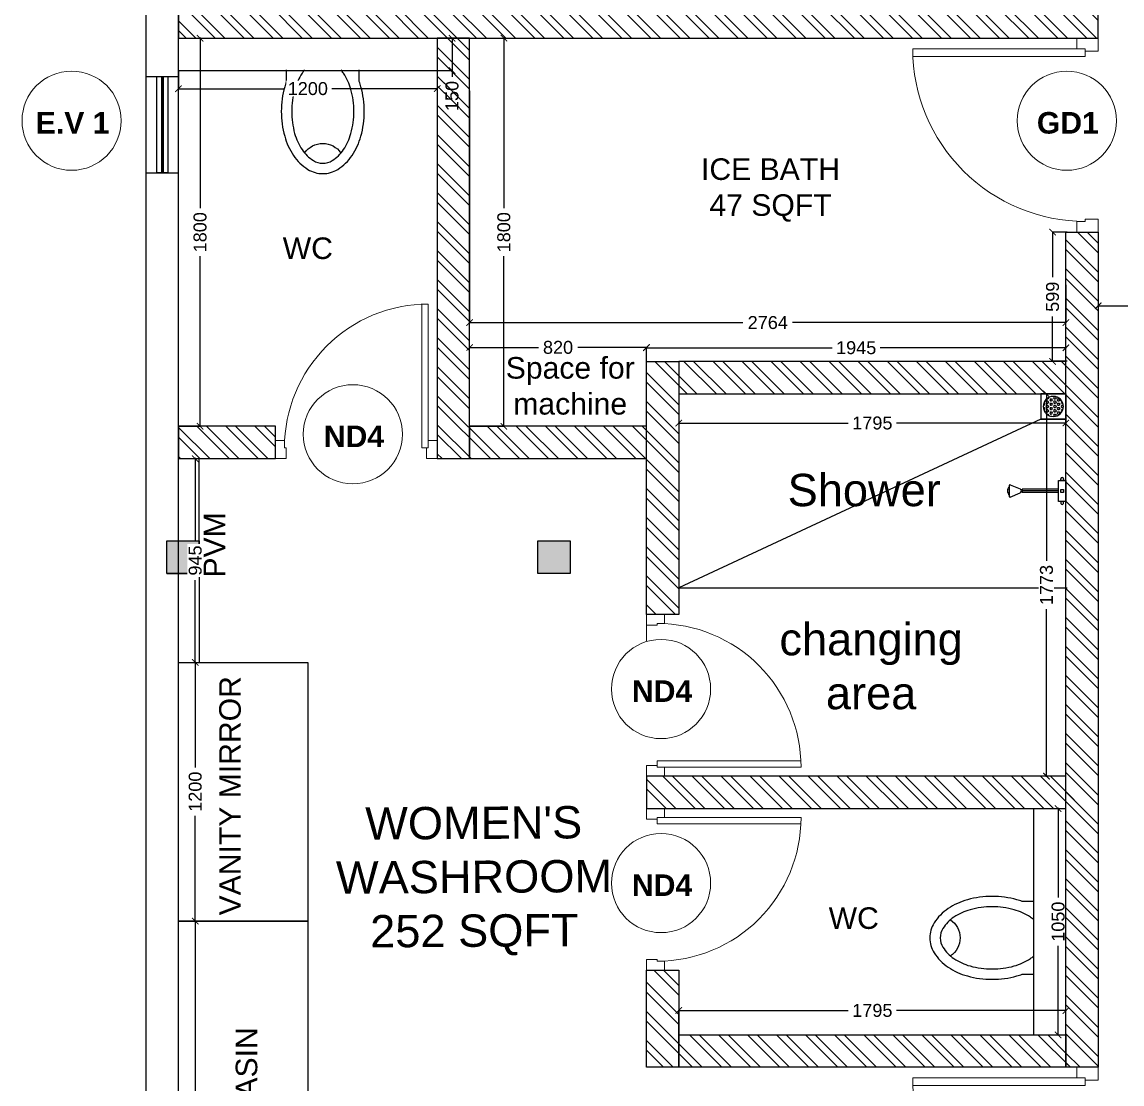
# Model space of a CAD drawing. Header units: millimetres. Extents: x 1464389 to 1998638, y -29162 to 256806.
# Drawn here: x 1878219 to 1883319, y 206235 to 211161 of the extents above; entities that cross this region are included whole.
import ezdxf

# ---------------------------------------------------------------- set-up
doc = ezdxf.new("R2010")
doc.units = ezdxf.units.MM
doc.header["$LTSCALE"] = 15
doc.header["$PDMODE"] = 35
doc.layers.get('0').update_dxf_attribs({"lineweight": 5})
for name, color, linetype in [('A-TEXT', 4, 'Continuous'), ('A-WNDW', 4, 'Continuous'), ('GFC Columns', 6, 'Continuous'), ('GFC Walls', 14, 'Continuous'), ('LS_DR_Washbasin', 165, 'Continuous'), ('NEW WALL', 5, 'Continuous'), ('Text', 250, 'Continuous'), ('Tile', 251, 'Continuous')]:
    doc.layers.add(name, color=color, linetype=linetype)
for name, color, linetype, lineweight in [('A-Walls', 1, 'Continuous', 30), ('dimension', 1, 'Continuous', 25), ('DOOR', 124, 'Continuous', 9), ('floor raising', 210, 'Continuous', 9), ('HACH', 252, 'Continuous', 13), ('Hatch', 252, 'Continuous', 15)]:
    doc.layers.add(name, color=color, linetype=linetype, lineweight=lineweight)
doc.layers.add('Furnitures', color=7, linetype='Continuous', lineweight=25, true_color=0x753b00)
doc.styles.add('ARIAL', font='arial.ttf')
doc.dimstyles.new('SC-25', dxfattribs={"dimtxt": 60, "dimasz": 30, "dimexe": 0, "dimexo": 0, "dimgap": 25, "dimtad": 0, "dimdec": 0, "dimzin": 0, "dimdsep": 46, "dimtxsty": 'ARIAL', "dimblk": 'ARCHTICK', "dimcen": 0.09, "dimdle": 3, "dimclrd": 251, "dimclre": 251, "dimclrt": 1, "dimadec": 0, "dimazin": 0, "dimtfac": 1, "dimtdec": 0, "dimtofl": 0, "dimtmove": 0, "dimatfit": 2, "dimfxl": 100, "dimtolj": 1, "dimtzin": 0, "dimarcsym": 0})
pattern_1 = [(135, (-635552.53, -698149.3), (-67.351921, -67.351921), []), (135, (-635552.53, -698104.4), (-67.351921, -67.351921), [])]

# ---------------------------------------------------------------- blocks, each defined once
blk = doc.blocks.new('EWC')
at = {"layer": 'Furnitures'}
for points in [[(0, 0), (0, 53.5, -0.020439), (-7.7, 77.5, -0.067459), (-23.3, 192.3, -0.067459), (-7.7, 307.1, -0.079812), (33.1, 396.3, -0.107118), (99.9, 461, -0.139889), (169, 480.8, -0.139889), (238.1, 461, -0.107118), (305, 396.3, -0.079812), (345.8, 307.1, -0.067459), (361.3, 192.3, -0.067459), (345.8, 77.5, -0.020439), (338.1, 53.5), (338.1, 0)], [(84.3, 0, -0.027307), (73.1, 15, -0.079812), (38.6, 90.3, -0.067459), (24.8, 192.3, -0.067459), (38.6, 294.3, -0.079812), (73.1, 369.6, -0.107118), (125.3, 420.2, -0.139889), (169, 432.7, -0.139889), (212.8, 420.2, -0.107118), (265, 369.6, -0.079812), (299.4, 294.3, -0.067459), (313.3, 192.3, -0.067459), (299.4, 90.3, -0.079812), (265, 15, -0.027307), (253.8, 0, -0.139889)]]:
    blk.add_lwpolyline(points, format="xyb", dxfattribs=at)
blk.add_arc((169, 441.9), 101.3, 213.8994, 326.1006, dxfattribs=at)
blk = doc.blocks.new('Z$W@#3D1C198D')
at = {"layer": 'LS_DR_Washbasin'}
for p, q in [((-15.17, 27.51), (-13.09, 22.61)), ((-14.98, 27.86), (-9.26, 27.86)), ((-9.03, 27.51), (-11.11, 22.61)), ((-11.27, 21.54), (-12.92, 21.54)), ((-12.92, 3.56), (-12.92, 21.54)), ((-12.1, 3.56), (-12.1, 21.54)), ((-11.27, 3.56), (-11.27, 21.54)), ((-12.1, 10.53), (-12.1, 12.42)), ((-17.33, 2.43), (-18.06, 2.43)), ((-18.06, 0.97), (-17.33, 0.97)), ((-17.33, 3.56), (-6.87, 3.56)), ((-17.33, -0.16), (-17.33, 3.56)), ((-17.33, 0.97), (-17.33, 2.43)), ((-12.83, 2.43), (-11.37, 2.43)), ((-12.83, 0.97), (-12.83, 2.43)), ((-11.37, 0.97), (-12.83, 0.97)), ((-11.37, 2.43), (-11.37, 0.97)), ((-6.87, 3.56), (-6.87, -0.16)), ((-6.87, 2.43), (-6.14, 2.43)), ((-6.87, 0.97), (-6.87, 2.43)), ((-6.14, 0.97), (-6.87, 0.97)), ((-6.87, -0.16), (-17.33, -0.16))]:
    blk.add_line(p, q, dxfattribs=at)
for centre, major_axis, start_param, end_param in [((-14.94, 27.61), (0.175, 0.175), 0.79391, 2.757406), ((-12.1, 25.79), (2.15, 2.15), 6.248859, 7.890647), ((-9.26, 27.61), (-0.175, 0.175), 3.526002, 5.489497), ((-12.33, 22.93), (0.583, 0.583), 2.757406, 3.935503), ((-12.1, 21.66), (-0.355, 0.355), 3.685936, 7.309861), ((-11.87, 22.93), (0.583, 0.583), 3.918701, 5.096798), ((-18.06, 1.7), (-0.516, 0.516), -0.785287, 2.356306), ((-6.14, 1.7), (-0.516, 0.516), 2.356306, 5.497898)]:
    blk.add_ellipse(centre, major_axis=major_axis, ratio=1, start_param=start_param, end_param=end_param, dxfattribs=at)
blk = doc.blocks.new('Z$W@#4FB1354E')
at = {"layer": 'LS_DR_Washbasin'}
h = blk.add_hatch(dxfattribs=at)
h.set_pattern_fill('HEX', color=256, scale=5, angle=360, style=0)
h.set_pattern_definition([(360, (3601.4866, -3857.5391), (7e-11, 1.08253175), [0.625, -1.25]), (120, (3601.4866, -3857.5391), (-0.9375, -0.54126588), [0.625, -1.25]), (60, (3602.1116, -3857.5391), (-0.9375, 0.54126588), [0.625, -1.25])])
edge = h.paths.add_edge_path()
edge.add_arc((-30.12, 10.96), 5, -90, 270, ccw=False)
for points in [[(-23.84, 4.68), (-36.34, 4.68), (-36.34, 17.18), (-23.84, 17.18)], [(-23.95, 4.79), (-36.23, 4.79), (-36.23, 17.06), (-23.95, 17.06)]]:
    blk.add_lwpolyline(points, close=True, dxfattribs=at)
blk.add_circle((-30.09, 10.93), 5, dxfattribs=at)
blk = doc.blocks.new('_ArchTick')
at = {"color": 0, "linetype": 'ByBlock', "const_width": 0.15}
blk.add_lwpolyline([(-0.5, -0.5), (0.5, 0.5)], dxfattribs=at)
blk = doc.blocks.new('*D1328')
at = {"layer": 'Defpoints', "color": 0, "transparency": 16777216}
for p in [(1880294.2, 210842.1), (1883058.6, 209942.2), (1883058.6, 209766.7)]:
    blk.add_point(p, dxfattribs=at)
at = {"layer": 'Tile', "color": 251, "lineweight": -2, "transparency": 16777216}
for p, q in [((1880294.2, 210842.1), (1880294.2, 209766.7)), ((1883058.6, 209942.2), (1883058.6, 209766.7)), ((1880291.2, 209766.7), (1881561.4, 209766.7)), ((1883061.6, 209766.7), (1881791.4, 209766.7))]:
    blk.add_line(p, q, dxfattribs=at)
at = {"layer": 'Tile', "color": 251, "lineweight": -2, "transparency": 16777216, "xscale": 30, "yscale": 30, "zscale": 30, "rotation": 180}
blk.add_blockref('_ArchTick', (1880294.2, 209766.7), dxfattribs=at)
at = {"layer": 'Tile', "color": 251, "lineweight": -2, "transparency": 16777216, "xscale": 30, "yscale": 30, "zscale": 30}
blk.add_blockref('_ArchTick', (1883058.6, 209766.7), dxfattribs=at)
at = {"layer": 'Tile', "color": 1, "transparency": 16777216, "insert": (1881676.4, 209766.7), "char_height": 60, "attachment_point": 5, "style": 'ARIAL'}
blk.add_mtext('\\A1;2764', dxfattribs=at)
blk = doc.blocks.new('*D1329')
at = {"layer": 'Defpoints', "color": 0, "transparency": 16777216}
for p in [(1880219.2, 211086.2), (1880452.9, 211086.2), (1880294.1, 209285.8)]:
    blk.add_point(p, dxfattribs=at)
at = {"layer": 'Tile', "color": 251, "lineweight": -2, "transparency": 16777216}
for p, q in [((1880219.2, 211086.2), (1880452.9, 211086.2)), ((1880452.9, 211089.2), (1880452.9, 210297.7)), ((1880452.9, 209282.8), (1880452.9, 210074.4)), ((1880294.1, 209285.8), (1880452.9, 209285.8))]:
    blk.add_line(p, q, dxfattribs=at)
at = {"layer": 'Tile', "color": 251, "lineweight": -2, "transparency": 16777216, "xscale": 30, "yscale": 30, "zscale": 30}
for p, rotation in [((1880452.9, 211086.2), 90), ((1880452.9, 209285.8), 270)]:
    blk.add_blockref('_ArchTick', p, dxfattribs=dict(at, rotation=rotation))
at = {"layer": 'Tile', "color": 1, "transparency": 16777216, "insert": (1880452.9, 210186), "char_height": 60, "attachment_point": 5, "rotation": 90, "style": 'ARIAL'}
blk.add_mtext('\\A1;1800', dxfattribs=at)
blk = doc.blocks.new('*D1330')
at = {"layer": 'Defpoints', "color": 0, "transparency": 16777216}
for p in [(1881113.9, 209650.5), (1883058.6, 209650.2), (1883058.6, 209650.2)]:
    blk.add_point(p, dxfattribs=at)
at = {"layer": 'Tile', "color": 251, "lineweight": -2, "transparency": 16777216}
for p, q in [((1881110.9, 209650.2), (1881974.3, 209650.2)), ((1881113.9, 209650.5), (1881113.9, 209650.2)), ((1883061.6, 209650.2), (1882198.2, 209650.2))]:
    blk.add_line(p, q, dxfattribs=at)
at = {"layer": 'Tile', "color": 251, "lineweight": -2, "transparency": 16777216, "xscale": 30, "yscale": 30, "zscale": 30, "rotation": 180}
blk.add_blockref('_ArchTick', (1881113.9, 209650.2), dxfattribs=at)
at = {"layer": 'Tile', "color": 251, "lineweight": -2, "transparency": 16777216, "xscale": 30, "yscale": 30, "zscale": 30}
blk.add_blockref('_ArchTick', (1883058.6, 209650.2), dxfattribs=at)
at = {"layer": 'Tile', "color": 1, "transparency": 16777216, "insert": (1882086.2, 209650.2), "char_height": 60, "attachment_point": 5, "style": 'ARIAL'}
blk.add_mtext('\\A1;1945', dxfattribs=at)
blk = doc.blocks.new('*D1331')
at = {"layer": 'Defpoints', "color": 0, "transparency": 16777216}
for p in [(1883063.9, 210186.3), (1882996.9, 209587.3), (1883063.9, 209587.3)]:
    blk.add_point(p, dxfattribs=at)
at = {"layer": 'Tile', "color": 251, "lineweight": -2, "transparency": 16777216}
for p, q in [((1882996.9, 210189.3), (1882996.9, 209978.2)), ((1883063.9, 210186.3), (1882996.9, 210186.3)), ((1882996.9, 209584.3), (1882996.9, 209795.5)), ((1883063.9, 209587.3), (1882996.9, 209587.3))]:
    blk.add_line(p, q, dxfattribs=at)
at = {"layer": 'Tile', "color": 251, "lineweight": -2, "transparency": 16777216, "xscale": 30, "yscale": 30, "zscale": 30}
for p, rotation in [((1882996.9, 210186.3), 90), ((1882996.9, 209587.3), 270)]:
    blk.add_blockref('_ArchTick', p, dxfattribs=dict(at, rotation=rotation))
at = {"layer": 'Tile', "color": 1, "transparency": 16777216, "insert": (1882996.9, 209886.8), "char_height": 60, "attachment_point": 5, "rotation": 90, "style": 'ARIAL'}
blk.add_mtext('\\A1;599', dxfattribs=at)
blk = doc.blocks.new('*D1332')
at = {"layer": 'Defpoints', "color": 0, "transparency": 16777216}
for p in [(1880294.1, 209651.7), (1880294.1, 209586.2), (1881113.9, 209586.2)]:
    blk.add_point(p, dxfattribs=at)
at = {"layer": 'Tile', "color": 251, "lineweight": -2, "transparency": 16777216}
for p, q in [((1880291.1, 209651.7), (1880612.8, 209651.7)), ((1880294.1, 209586.2), (1880294.1, 209651.7)), ((1881116.9, 209651.7), (1880795.2, 209651.7)), ((1881113.9, 209586.2), (1881113.9, 209651.7))]:
    blk.add_line(p, q, dxfattribs=at)
at = {"layer": 'Tile', "color": 251, "lineweight": -2, "transparency": 16777216, "xscale": 30, "yscale": 30, "zscale": 30, "rotation": 180}
blk.add_blockref('_ArchTick', (1880294.1, 209651.7), dxfattribs=at)
at = {"layer": 'Tile', "color": 251, "lineweight": -2, "transparency": 16777216, "xscale": 30, "yscale": 30, "zscale": 30}
blk.add_blockref('_ArchTick', (1881113.9, 209651.7), dxfattribs=at)
at = {"layer": 'Tile', "color": 1, "transparency": 16777216, "insert": (1880704, 209651.7), "char_height": 60, "attachment_point": 5, "style": 'ARIAL'}
blk.add_mtext('\\A1;820', dxfattribs=at)
blk = doc.blocks.new('terrace site dwg')
at = {"layer": 'Hatch'}
h = blk.add_hatch(color=256, dxfattribs=at)
h.dxf.hatch_style = 1
h.paths.add_polyline_path([(2564955.5, 867086.2), (2564805.5, 867086.2), (2564805.5, 866936.2), (2564955.5, 866936.2)])
h.paths.add_polyline_path([(2563234.3, 867086.2), (2563139.5, 867086.2), (2563139.5, 866936.2), (2563234.3, 866936.2)])
h.paths.add_polyline_path([(2563139.5, 867086.2), (2563084.5, 867086.2), (2563084.5, 866936.2), (2563139.5, 866936.2)])
h.paths.add_polyline_path([(2563234.5, 861453.2), (2563084.5, 861453.2), (2563084.5, 861303.2), (2563234.5, 861303.2)])
h.paths.add_polyline_path([(2564955.5, 861453.2), (2564805.5, 861453.2), (2564805.5, 861303.2), (2564955.5, 861303.2)])
h.paths.add_polyline_path([(2563234.5, 858838.2), (2563139.5, 858838.2), (2563139.5, 858868.2), (2563084.5, 858868.2), (2563084.5, 858718.2), (2563234.5, 858718.2)])
h.paths.add_polyline_path([(2563234.5, 858868.2), (2563139.5, 858868.2), (2563139.5, 858838.2), (2563234.5, 858838.2)], flags=17)
h.paths.add_polyline_path([(2564955.5, 858113.2), (2564805.5, 858113.2), (2564805.5, 857963.2), (2564955.5, 857963.2)])
h.paths.add_polyline_path([(2569128.5, 858113.2), (2568978.5, 858113.2), (2568978.5, 858018.2), (2569128.5, 858018.2)])
h.paths.add_polyline_path([(2569128.5, 858018.2), (2568978.5, 858018.2), (2568978.5, 857963.2), (2569128.5, 857963.2)])
h.paths.add_polyline_path([(2569734, 858168.2), (2569598.5, 858168.2), (2569598.5, 858018.2), (2569734, 858018.2)])
h.paths.add_polyline_path([(2582058.5, 861483.2), (2581878.5, 861483.2), (2581878.5, 861333.2), (2582058.5, 861333.2)])
h.paths.add_polyline_path([(2582028.5, 867086.2), (2581908.5, 867086.2), (2581908.5, 866936.2), (2582028.5, 866936.2)])
h.paths.add_polyline_path([(2581908.5, 867086.2), (2581878.5, 867086.2), (2581878.5, 866936.2), (2581908.5, 866936.2)])
h.paths.add_polyline_path([(2582028.5, 869698.2), (2581878.5, 869698.2), (2581878.5, 869548.2), (2582028.5, 869548.2)])
h.paths.add_polyline_path([(2574344.5, 867086.2), (2574194.5, 867086.2), (2574194.5, 866936.2), (2574344.5, 866936.2)])
h.paths.add_polyline_path([(2578937.5, 867086.2), (2578787.5, 867086.2), (2578787.5, 866936.2), (2578937.5, 866936.2)])
h.paths.add_polyline_path([(2574962.5, 872568.2), (2574812.5, 872568.2), (2574812.5, 872448.2), (2574962.5, 872448.2)])
h.paths.add_polyline_path([(2578897.5, 872568.2), (2578747.5, 872568.2), (2578747.5, 872418.2), (2578897.5, 872418.2)])
h.paths.add_polyline_path([(2569139.5, 867086.2), (2568989.5, 867086.2), (2568989.5, 866936.2), (2569139.5, 866936.2)])
h.paths.add_polyline_path([(2563234.5, 872568.2), (2563084.5, 872568.2), (2563084.5, 872418.2), (2563138.3, 872418.2), (2563138.3, 872448.2), (2563234.5, 872448.2)])
h.paths.add_polyline_path([(2565124.5, 872568.2), (2564974.5, 872568.2), (2564974.5, 872448.2), (2565124.5, 872448.2)])
h.paths.add_polyline_path([(2565124.5, 872448.1), (2564974.5, 872448.1), (2564974.5, 872418.2), (2565124.5, 872418.2)])
h.paths.add_polyline_path([(2563234.5, 872448.2), (2563138.3, 872448.2), (2563138.3, 872418.2), (2563234.5, 872418.2)], flags=17)
at = {"layer": 'A-WNDW', "ltscale": 0.5}
for p, q in [((2562989.5, 869241.2), (2563139.5, 869241.2)), ((2563064.5, 869241.2), (2563064.5, 868793.2)), ((2562989.5, 868793.2), (2563139.5, 868793.2)), ((2562989.5, 868793.2), (2563139.5, 868793.2)), ((2562989.5, 868793.2), (2563139.5, 868793.2))]:
    blk.add_line(p, q, dxfattribs=at)
blk.add_lwpolyline([(2563089.5, 869241.2), (2563089.5, 868793.2), (2563039.5, 868793.2), (2563039.5, 869241.2)], close=True, dxfattribs=at)
blk.add_lwpolyline([(2563089.5, 869241.2), (2563089.5, 868793.2), (2563039.5, 868793.2), (2563039.5, 869241.2)], close=True, dxfattribs=at)
at = {"layer": 'A-WNDW', "ltscale": 0.5, "const_width": 14.1}
for points in [[(2563064.5, 869241.2), (2563064.5, 868793.2)], [(2563064.5, 869087.7), (2563064.5, 868793.2)]]:
    blk.add_lwpolyline(points, dxfattribs=at)
at = {"layer": 'GFC Columns'}
for p, q in [((2563084.5, 867086.2), (2563234.5, 867086.2)), ((2563084.5, 866936.2), (2563234.5, 866936.2))]:
    blk.add_line(p, q, dxfattribs=at)
for points in [[(2563084.5, 867086.2), (2563234.5, 867086.2), (2563234.5, 866936.2), (2563084.5, 866936.2)], [(2564805.5, 867086.2), (2564955.5, 867086.2), (2564955.5, 866936.2), (2564805.5, 866936.2)]]:
    blk.add_lwpolyline(points, close=True, dxfattribs=at)
at = {"layer": 'GFC Walls'}
for p, q in [((2562989.5, 858688.2), (2562989.5, 872598.2)), ((2563139.5, 861453.2), (2563139.5, 872418.2))]:
    blk.add_line(p, q, dxfattribs=at)
blk = doc.blocks.new('*D1427')
at = {"layer": 'Defpoints', "color": 0, "transparency": 16777216}
for p in [(1878943.7, 206991.2), (1879022, 206991.2), (1878943.7, 205140.9)]:
    blk.add_point(p, dxfattribs=at)
at = {"layer": 'dimension', "color": 251, "lineweight": -2, "transparency": 16777216}
for p, q in [((1878943.7, 206991.2), (1879022, 206991.2)), ((1879022, 206994.2), (1879022, 206177.7)), ((1879022, 205137.9), (1879022, 205954.4)), ((1878943.7, 205140.9), (1879022, 205140.9))]:
    blk.add_line(p, q, dxfattribs=at)
at = {"layer": 'dimension', "color": 251, "lineweight": -2, "transparency": 16777216, "xscale": 30, "yscale": 30, "zscale": 30}
for p, rotation in [((1879022, 206991.2), 90), ((1879022, 205140.9), 270)]:
    blk.add_blockref('_ArchTick', p, dxfattribs=dict(at, rotation=rotation))
at = {"layer": 'dimension', "color": 1, "transparency": 16777216, "insert": (1879022, 206066.1), "char_height": 60, "attachment_point": 5, "rotation": 90, "style": 'ARIAL', "bg_fill": 3, "box_fill_scale": 1.1, "bg_fill_color": 256, "bg_fill_true_color": 13158600, "bg_fill_transparency": 0}
blk.add_mtext('\\A1;1850', dxfattribs=at)
blk = doc.blocks.new('*D1428')
at = {"layer": 'Defpoints', "color": 0, "transparency": 16777216}
for p in [(1878944.6, 208190.9), (1879022, 208190.9), (1878943.7, 206991.2)]:
    blk.add_point(p, dxfattribs=at)
at = {"layer": 'dimension', "color": 251, "lineweight": -2, "transparency": 16777216}
for p, q in [((1878944.6, 208190.9), (1879022, 208190.9)), ((1879022, 208193.9), (1879022, 207702.7)), ((1879022, 206988.2), (1879022, 207479.4)), ((1878943.7, 206991.2), (1879022, 206991.2))]:
    blk.add_line(p, q, dxfattribs=at)
at = {"layer": 'dimension', "color": 251, "lineweight": -2, "transparency": 16777216, "xscale": 30, "yscale": 30, "zscale": 30}
for p, rotation in [((1879022, 208190.9), 90), ((1879022, 206991.2), 270)]:
    blk.add_blockref('_ArchTick', p, dxfattribs=dict(at, rotation=rotation))
at = {"layer": 'dimension', "color": 1, "transparency": 16777216, "insert": (1879022, 207591.1), "char_height": 60, "attachment_point": 5, "rotation": 90, "style": 'ARIAL', "bg_fill": 3, "box_fill_scale": 1.1, "bg_fill_color": 256, "bg_fill_true_color": 13158600, "bg_fill_transparency": 0}
blk.add_mtext('\\A1;1200', dxfattribs=at)
blk = doc.blocks.new('*D1345')
at = {"layer": 'Defpoints', "color": 0, "transparency": 16777216}
for p in [(1878944.6, 209135.9), (1879022, 209135.9), (1878944.6, 208190.9)]:
    blk.add_point(p, dxfattribs=at)
at = {"layer": 'dimension', "color": 251, "lineweight": -2, "transparency": 16777216}
for p, q in [((1878944.6, 209135.9), (1879022, 209135.9)), ((1879022, 209138.9), (1879022, 208754.9)), ((1879022, 208187.9), (1879022, 208571.9)), ((1878944.6, 208190.9), (1879022, 208190.9))]:
    blk.add_line(p, q, dxfattribs=at)
at = {"layer": 'dimension', "color": 251, "lineweight": -2, "transparency": 16777216, "xscale": 30, "yscale": 30, "zscale": 30}
for p, rotation in [((1879022, 209135.9), 90), ((1879022, 208190.9), 270)]:
    blk.add_blockref('_ArchTick', p, dxfattribs=dict(at, rotation=rotation))
at = {"layer": 'dimension', "color": 1, "transparency": 16777216, "insert": (1879022, 208663.4), "char_height": 60, "attachment_point": 5, "rotation": 90, "style": 'ARIAL', "bg_fill": 3, "box_fill_scale": 1.1, "bg_fill_color": 256, "bg_fill_true_color": 13158600, "bg_fill_transparency": 0}
blk.add_mtext('\\A1;945', dxfattribs=at)
blk = doc.blocks.new('*D1346')
at = {"layer": 'Defpoints', "color": 0, "transparency": 16777216}
for p in [(1878944.6, 211086.2), (1879044.4, 211086.2), (1878943.8, 209285.9)]:
    blk.add_point(p, dxfattribs=at)
at = {"layer": 'dimension', "color": 251, "lineweight": -2, "transparency": 16777216}
for p, q in [((1878944.6, 211086.2), (1879044.4, 211086.2)), ((1879044.4, 211089.2), (1879044.4, 210297.7)), ((1879044.4, 209282.9), (1879044.4, 210074.4)), ((1878943.8, 209285.9), (1879044.4, 209285.9))]:
    blk.add_line(p, q, dxfattribs=at)
at = {"layer": 'dimension', "color": 251, "lineweight": -2, "transparency": 16777216, "xscale": 30, "yscale": 30, "zscale": 30}
for p, rotation in [((1879044.4, 211086.2), 90), ((1879044.4, 209285.9), 270)]:
    blk.add_blockref('_ArchTick', p, dxfattribs=dict(at, rotation=rotation))
at = {"layer": 'dimension', "color": 1, "transparency": 16777216, "insert": (1879044.4, 210186), "char_height": 60, "attachment_point": 5, "rotation": 90, "style": 'ARIAL', "bg_fill": 3, "box_fill_scale": 1.1, "bg_fill_color": 256, "bg_fill_true_color": 13158600, "bg_fill_transparency": 0}
blk.add_mtext('\\A1;1800', dxfattribs=at)
blk = doc.blocks.new('*D1429')
at = {"layer": 'Defpoints', "color": 0, "transparency": 16777216}
for p in [(1878943.7, 210936.2), (1880144.2, 210936.1), (1880144.2, 210851.9)]:
    blk.add_point(p, dxfattribs=at)
at = {"layer": 'dimension', "color": 251, "lineweight": -2, "transparency": 16777216}
for p, q in [((1878943.7, 210936.2), (1878943.7, 210851.9)), ((1880144.2, 210936.1), (1880144.2, 210851.9)), ((1878940.7, 210851.9), (1879432.3, 210851.9)), ((1880147.2, 210851.9), (1879655.6, 210851.9))]:
    blk.add_line(p, q, dxfattribs=at)
at = {"layer": 'dimension', "color": 251, "lineweight": -2, "transparency": 16777216, "xscale": 30, "yscale": 30, "zscale": 30, "rotation": 180}
blk.add_blockref('_ArchTick', (1878943.7, 210851.9), dxfattribs=at)
at = {"layer": 'dimension', "color": 251, "lineweight": -2, "transparency": 16777216, "xscale": 30, "yscale": 30, "zscale": 30}
blk.add_blockref('_ArchTick', (1880144.2, 210851.9), dxfattribs=at)
at = {"layer": 'dimension', "color": 1, "transparency": 16777216, "insert": (1879543.9, 210851.9), "char_height": 60, "attachment_point": 5, "style": 'ARIAL', "bg_fill": 3, "box_fill_scale": 1.1, "bg_fill_color": 256, "bg_fill_true_color": 13158600, "bg_fill_transparency": 0}
blk.add_mtext('\\A1;1200', dxfattribs=at)
blk = doc.blocks.new('*D1347')
at = {"layer": 'Defpoints', "color": 0, "transparency": 16777216}
for p in [(1881263.9, 209436.1), (1883058.6, 209436.3), (1883058.6, 209300.9)]:
    blk.add_point(p, dxfattribs=at)
at = {"layer": 'dimension', "color": 251, "lineweight": -2, "transparency": 16777216}
for p, q in [((1881263.9, 209436.1), (1881263.9, 209300.9)), ((1883058.6, 209436.3), (1883058.6, 209300.9)), ((1881260.9, 209300.9), (1882049.3, 209300.9)), ((1883061.6, 209300.9), (1882273.2, 209300.9))]:
    blk.add_line(p, q, dxfattribs=at)
at = {"layer": 'dimension', "color": 251, "lineweight": -2, "transparency": 16777216, "xscale": 30, "yscale": 30, "zscale": 30, "rotation": 180}
blk.add_blockref('_ArchTick', (1881263.9, 209300.9), dxfattribs=at)
at = {"layer": 'dimension', "color": 251, "lineweight": -2, "transparency": 16777216, "xscale": 30, "yscale": 30, "zscale": 30}
blk.add_blockref('_ArchTick', (1883058.6, 209300.9), dxfattribs=at)
at = {"layer": 'dimension', "color": 1, "transparency": 16777216, "insert": (1882161.2, 209300.9), "char_height": 60, "attachment_point": 5, "style": 'ARIAL', "bg_fill": 3, "box_fill_scale": 1.1, "bg_fill_color": 256, "bg_fill_true_color": 13158600, "bg_fill_transparency": 0}
blk.add_mtext('\\A1;1795', dxfattribs=at)
blk = doc.blocks.new('*D1348')
at = {"layer": 'Defpoints', "color": 0, "transparency": 16777216}
for p in [(1883058.5, 209436.3), (1882968.6, 207663.1), (1883058.6, 207663.1)]:
    blk.add_point(p, dxfattribs=at)
at = {"layer": 'dimension', "color": 251, "lineweight": -2, "transparency": 16777216}
for p, q in [((1882968.6, 209439.3), (1882968.6, 208661.5)), ((1883058.5, 209436.3), (1882968.6, 209436.3)), ((1882968.6, 207660.1), (1882968.6, 208438)), ((1883058.6, 207663.1), (1882968.6, 207663.1))]:
    blk.add_line(p, q, dxfattribs=at)
at = {"layer": 'dimension', "color": 251, "lineweight": -2, "transparency": 16777216, "xscale": 30, "yscale": 30, "zscale": 30}
for p, rotation in [((1882968.6, 209436.3), 90), ((1882968.6, 207663.1), 270)]:
    blk.add_blockref('_ArchTick', p, dxfattribs=dict(at, rotation=rotation))
at = {"layer": 'dimension', "color": 1, "transparency": 16777216, "insert": (1882968.6, 208549.7), "char_height": 60, "attachment_point": 5, "rotation": 90, "style": 'ARIAL', "bg_fill": 3, "box_fill_scale": 1.1, "bg_fill_color": 256, "bg_fill_true_color": 13158600, "bg_fill_transparency": 0}
blk.add_mtext('\\A1;1773', dxfattribs=at)
blk = doc.blocks.new('*D1430')
at = {"layer": 'Defpoints', "color": 0, "transparency": 16777216}
for p in [(1882908.8, 207513.1), (1882908.7, 206463.1), (1883022.6, 206463.1)]:
    blk.add_point(p, dxfattribs=at)
at = {"layer": 'dimension', "color": 251, "lineweight": -2, "transparency": 16777216}
for p, q in [((1883022.6, 207516.1), (1883022.6, 207099.8)), ((1882908.8, 207513.1), (1883022.6, 207513.1)), ((1883022.6, 206460.1), (1883022.6, 206876.4)), ((1882908.7, 206463.1), (1883022.6, 206463.1))]:
    blk.add_line(p, q, dxfattribs=at)
at = {"layer": 'dimension', "color": 251, "lineweight": -2, "transparency": 16777216, "xscale": 30, "yscale": 30, "zscale": 30}
for p, rotation in [((1883022.6, 207513.1), 90), ((1883022.6, 206463.1), 270)]:
    blk.add_blockref('_ArchTick', p, dxfattribs=dict(at, rotation=rotation))
at = {"layer": 'dimension', "color": 1, "transparency": 16777216, "insert": (1883022.6, 206988.1), "char_height": 60, "attachment_point": 5, "rotation": 90, "style": 'ARIAL', "bg_fill": 3, "box_fill_scale": 1.1, "bg_fill_color": 256, "bg_fill_true_color": 13158600, "bg_fill_transparency": 0}
blk.add_mtext('\\A1;1050', dxfattribs=at)
blk = doc.blocks.new('*D1357')
at = {"layer": 'Defpoints', "color": 0, "transparency": 16777216}
for p in [(1883058.6, 206576.3), (1881263.9, 206463.1), (1883058.6, 206463.1)]:
    blk.add_point(p, dxfattribs=at)
at = {"layer": 'floor raising', "color": 251, "lineweight": -2, "transparency": 16777216}
for p, q in [((1881260.9, 206576.3), (1882049.3, 206576.3)), ((1881263.9, 206463.1), (1881263.9, 206576.3)), ((1883061.6, 206576.3), (1882273.2, 206576.3)), ((1883058.6, 206463.1), (1883058.6, 206576.3))]:
    blk.add_line(p, q, dxfattribs=at)
at = {"layer": 'floor raising', "color": 251, "lineweight": -2, "transparency": 16777216, "xscale": 30, "yscale": 30, "zscale": 30, "rotation": 180}
blk.add_blockref('_ArchTick', (1881263.9, 206576.3), dxfattribs=at)
at = {"layer": 'floor raising', "color": 251, "lineweight": -2, "transparency": 16777216, "xscale": 30, "yscale": 30, "zscale": 30}
blk.add_blockref('_ArchTick', (1883058.6, 206576.3), dxfattribs=at)
at = {"layer": 'floor raising', "color": 1, "transparency": 16777216, "insert": (1882161.2, 206576.3), "char_height": 60, "attachment_point": 5, "style": 'ARIAL', "bg_fill": 3, "box_fill_scale": 1.1, "bg_fill_color": 256, "bg_fill_true_color": 13158600, "bg_fill_transparency": 0}
blk.add_mtext('\\A1;1795', dxfattribs=at)
blk = doc.blocks.new('*D1361')
at = {"layer": 'Defpoints', "color": 0, "transparency": 16777216}
for p in [(1880144.2, 211086.2), (1880144.2, 210936.1), (1880212.6, 210936.1)]:
    blk.add_point(p, dxfattribs=at)
at = {"layer": 'floor raising', "color": 251, "lineweight": -2, "transparency": 16777216}
for p, q in [((1880144.2, 211086.2), (1880212.6, 211086.2)), ((1880212.6, 211089.2), (1880212.6, 210936.1)), ((1880144.2, 210936.1), (1880212.6, 210936.1)), ((1880212.6, 210936.1), (1880212.6, 210906.1))]:
    blk.add_line(p, q, dxfattribs=at)
at = {"layer": 'floor raising', "color": 251, "lineweight": -2, "transparency": 16777216, "xscale": 30, "yscale": 30, "zscale": 30}
for p, rotation in [((1880212.6, 211086.2), 90), ((1880212.6, 210936.1), 270)]:
    blk.add_blockref('_ArchTick', p, dxfattribs=dict(at, rotation=rotation))
at = {"layer": 'floor raising', "color": 1, "transparency": 16777216, "insert": (1880212.6, 210817.8), "char_height": 60, "attachment_point": 5, "rotation": 90, "style": 'ARIAL', "bg_fill": 3, "box_fill_scale": 1.1, "bg_fill_color": 256, "bg_fill_true_color": 13158600, "bg_fill_transparency": 0}
blk.add_mtext('\\A1;150', dxfattribs=at)
blk = doc.blocks.new('*D1344')
at = {"layer": 'Defpoints', "color": 0, "transparency": 16777216}
for p in [(1883208.6, 209845.1), (1883208.6, 209845.1), (1884408.2, 209845.1)]:
    blk.add_point(p, dxfattribs=at)
at = {"layer": 'floor raising', "color": 251, "lineweight": -2, "transparency": 16777216}
for p, q in [((1883205.6, 209845.1), (1883696.8, 209845.1)), ((1884411.2, 209845.1), (1883920.1, 209845.1))]:
    blk.add_line(p, q, dxfattribs=at)
at = {"layer": 'floor raising', "color": 251, "lineweight": -2, "transparency": 16777216, "xscale": 30, "yscale": 30, "zscale": 30, "rotation": 180}
blk.add_blockref('_ArchTick', (1883208.6, 209845.1), dxfattribs=at)
at = {"layer": 'floor raising', "color": 251, "lineweight": -2, "transparency": 16777216, "xscale": 30, "yscale": 30, "zscale": 30}
blk.add_blockref('_ArchTick', (1884408.2, 209845.1), dxfattribs=at)
at = {"layer": 'floor raising', "color": 1, "transparency": 16777216, "insert": (1883808.4, 209845.1), "char_height": 60, "attachment_point": 5, "style": 'ARIAL', "bg_fill": 3, "box_fill_scale": 1.1, "bg_fill_color": 256, "bg_fill_true_color": 13158600, "bg_fill_transparency": 0}
blk.add_mtext('\\A1;1200', dxfattribs=at)
blk = doc.blocks.new('D900')
for points in [[(0, 840), (0, 900), (100, 900), (100, 850), (60, 850), (60, 840)], [(0, 60), (0, 0), (100, 0), (100, 50), (60, 50), (60, 60)]]:
    blk.add_lwpolyline(points, close=True)
blk.add_lwpolyline([(60, 850, -0.414214), (860, 50), (60, 50), (60, 85), (859.2, 85)], format="xyb")
blk = doc.blocks.new('DOOR TERRACE')
at = {"layer": 'DOOR'}
for p, xscale, yscale, zscale, rotation in [((1153629.8, -149067.1), 0.9999986647151773, 0.9999986647151773, 0.9999986647151773, 180), ((1150565.2, -151017.2), 0.833333332022979, 0.833333332022979, 0.833333332022979, 90), ((1151535.1, -152640.3), -0.8333333333333369, 0.8333333333333369, 0.8333333333333369, 180)]:
    blk.add_blockref('D900', p, dxfattribs=dict(at, xscale=xscale, yscale=yscale, zscale=zscale, rotation=rotation))
at = {"layer": 'DOOR', "xscale": 0.8333333333330782, "yscale": 0.8333333333330782, "zscale": 0.8333333333330782}
blk.add_blockref('D900', (1151535.1, -152490.3), dxfattribs=at)
at = {"layer": 'DOOR', "rotation": 180}
blk.add_blockref('D900', (1153629.8, -153840.4), dxfattribs=at)
blk = doc.blocks.new('LEGEND TERRACE')
for centre in [(1148870, -149450.1), (1153484, -149450.2), (1150174.1, -150904.6), (1151602.8, -152086.2)]:
    blk.add_circle(centre, 230)
at = {"layer": 'A-TEXT', "ltscale": 0.25, "char_height": 100, "attachment_point": 1, "style": 'ARIAL'}
for s, insert in [('\\pxqc;{\\fArial|b1|i0|c0|p34;E.V 1}', (1148223.4, -149409.8)), ('\\pxqc,t11;{\\fArial|b1|i0|c0|p34;GD1}', (1152837.4, -149409.9)), ('\\pxqc;{\\fArial|b1|i0|c0|p34;ND4}', (1149527.5, -150864.3)), ('\\pxqc;{\\fArial|b1|i0|c0|p34;ND4}', (1150956.2, -152045.9))]:
    blk.add_mtext_dynamic_manual_height_columns(s, width=1302.77, gutter_width=250, heights=[0], dxfattribs=dict(at, insert=insert))
blk = doc.blocks.new('INTERNAL WALLS FIFFTH')
at = {"layer": 'NEW WALL', "ltscale": 0.25}
for points in [[(1153629.8, -148917.1), (1149364.9, -148917.3), (1149364.9, -149067.3), (1153629.8, -149067.1)], [(1150565.2, -151017.2), (1150715.2, -151017.2), (1150715.3, -149067.2), (1150565.3, -149067.2)], [(1153479.8, -149967.1), (1153629.8, -149967.1), (1153629.8, -153840.4), (1153479.8, -153840.4)], [(1151535.1, -150567.3), (1151685.1, -150567.3), (1151685.1, -151740.3), (1151535.1, -151740.3)], [(1153479.8, -150567.1), (1151685.1, -150567.4), (1151685.1, -150717.4), (1153479.8, -150717.1)], [(1149815.2, -150867.2), (1149365, -150867.6), (1149365, -151017.6), (1149815.2, -151017.2)], [(1151535.1, -150867.3), (1150715.2, -150867.7), (1150715.2, -151017.7), (1151535.1, -151017.3)], [(1151535.1, -152640.3), (1153479.8, -152640.3), (1153479.8, -152490.3), (1151535.1, -152490.3)], [(1151535.1, -153390.3), (1151685.1, -153390.3), (1151685.1, -153840.4), (1151535.1, -153840.4)], [(1151685.1, -153690.4), (1153479.8, -153690.4), (1153479.8, -153840.4), (1151685.1, -153840.4)]]:
    blk.add_lwpolyline(points, close=True, dxfattribs=at)

msp = doc.modelspace()

# ---------------------------------------------------------------- linework, layer by layer
msp.add_circle((1881181.6, 207167.2), 230)
at = {"layer": 'Furnitures'}
msp.add_line((1879039.2, 209136), (1879039.6, 208190.9), dxfattribs=at)
for points in [[(1878943.7, 208190.9), (1879543.7, 208190.9), (1879543.7, 206991.2), (1878943.7, 206991.2)], [(1878943.7, 206991.2), (1879543.7, 206991.2), (1879543.7, 205140.9), (1878943.7, 205140.9)]]:
    msp.add_lwpolyline(points, close=True, dxfattribs=at)
at = {"layer": 'LS_DR_Washbasin'}
for p, q in [((1878943.7, 210936.2), (1880144.2, 210936.1)), ((1882941.9, 209319.6), (1881263.9, 208536.3)), ((1881263.9, 208536.3), (1883063.9, 208536.3)), ((1882908.8, 207513.1), (1882908.7, 206463.1))]:
    msp.add_line(p, q, dxfattribs=at)

# ---------------------------------------------------------------- block references
at = {"xscale": -1}
for p, rotation in [((1879444.3, 210938.7), 180), ((1882908.8, 207082.1), 90)]:
    msp.add_blockref('EWC', p, dxfattribs=dict(at, rotation=rotation))
at = {"layer": 'A-Walls'}
msp.add_blockref('terrace site dwg', (-684194.9, -658332.3), dxfattribs=at)
at = {"layer": 'LS_DR_Washbasin', "yscale": 9.335193958499852, "zscale": 9.335193958499852}
for name, p, xscale, rotation in [('Z$W@#4FB1354E', (1883281.1, 209480), -9.335193958499852, 180), ('Z$W@#3D1C198D', (1883057.1, 209099.3), 9.335193958499852, 90.00000000000001)]:
    msp.add_blockref(name, p, dxfattribs=dict(at, xscale=xscale, rotation=rotation))

# ---------------------------------------------------------------- texts
at = {"layer": 'A-TEXT', "ltscale": 0.25, "insert": (1880535, 207207.5), "char_height": 100, "attachment_point": 1, "style": 'ARIAL'}
msp.add_mtext_dynamic_manual_height_columns('\\pxqc;{\\fArial|b1|i0|c0|p34;ND4}', width=1302.77, gutter_width=250, heights=[0], dxfattribs=at)
at = {"layer": 'Text', "ltscale": 0.25, "style": 'ARIAL'}
for s, heights, insert, char_height, attachment_point in [('\\pxqc;ICE BATH\\P47 SQFT', [0], (1881037.7, 210528.7), 100, 1), ('\\pxqc;WC', [103.4], (1878892.5, 210161.8), 100, 1), ('\\pxqc;Space for \\Pmachine', [0], (1880109.1, 209607), 100, 1), ('\\pxqc;Shower', [0], (1882775, 209065.4), 150, 3), ('\\pxqc;changing \\Parea', [0], (1882807, 207971.4), 150, 9), ('\\pxqc;WC', [103.4], (1881423.7, 207054.7), 100, 1)]:
    msp.add_mtext_dynamic_manual_height_columns(s, width=1302.77, gutter_width=250, heights=heights, dxfattribs=dict(at, insert=insert, char_height=char_height, attachment_point=attachment_point))
for s, width, heights, insert, char_height, attachment_point, rotation in [('\\pxqc;PVM', 1302.77, [103.4], (1879060.8, 208084.4), 100, 1, 90), ("\\pxqc;WOMEN'S \\PWASHROOM\\P252 SQFT", 1649.428, [0], (1879492.1, 206825.3), 150, 7, 0.351)]:
    msp.add_mtext_dynamic_manual_height_columns(s, width=width, gutter_width=250, heights=heights, dxfattribs=dict(at, insert=insert, char_height=char_height, attachment_point=attachment_point, rotation=rotation))
at = {"layer": 'Text', "char_height": 100, "width": 1578.072, "attachment_point": 9, "rotation": 90, "style": 'ARIAL'}
for s, insert in [('VANITY MIRROR', (1879234.4, 208127)), ('WASHBASIN', (1879311, 206498.3))]:
    msp.add_mtext(s, dxfattribs=dict(at, insert=insert))

# ---------------------------------------------------------------- dimensions: what is measured, and where the dimension line sits
at = {"layer": 'Tile'}
for base, p1, p2, picture, middle in [((1880452.9, 211086.2), (1880294.1, 209285.8), (1880219.2, 211086.2), '*D1329', (1880452.9, 210186)), ((1882996.9, 209587.3), (1883063.9, 210186.3), (1883063.9, 209587.3), '*D1331', (1882996.9, 209886.8))]:
    dim = msp.add_linear_dim(base=base, p1=p1, p2=p2, angle=90, dimstyle='SC-25', dxfattribs=at)
    dim.commit()
    dim.dimension.update_dxf_attribs({"geometry": picture, "text_midpoint": middle})
for base, p1, p2, picture, middle in [((1883058.6, 209766.7), (1880294.2, 210842.1), (1883058.6, 209942.2), '*D1328', (1881676.4, 209766.7)), ((1880294.1, 209651.7), (1881113.9, 209586.2), (1880294.1, 209586.2), '*D1332', (1880704, 209651.7)), ((1883058.6, 209650.2), (1881113.9, 209650.5), (1883058.6, 209650.2), '*D1330', (1882086.2, 209650.2))]:
    dim = msp.add_linear_dim(base=base, p1=p1, p2=p2, dimstyle='SC-25', dxfattribs=at)
    dim.commit()
    dim.dimension.update_dxf_attribs({"geometry": picture, "text_midpoint": middle})

# ---------------------------------------------------------------- next in the draw order: dimensions: what is measured, and where the dimension line sits
at = {"layer": 'dimension'}
for base, p1, p2, picture, middle in [((1879044.4, 211086.2), (1878943.8, 209285.9), (1878944.6, 211086.2), '*D1346', (1879044.4, 210186)), ((1883022.6, 206463.1), (1882908.8, 207513.1), (1882908.7, 206463.1), '*D1430', (1883022.6, 206988.1)), ((1879022, 206991.2), (1878943.7, 205140.9), (1878943.7, 206991.2), '*D1427', (1879022, 206066.1))]:
    dim = msp.add_linear_dim(base=base, p1=p1, p2=p2, angle=90, dimstyle='SC-25', override={"dimtfill": 1, "dimarcsym": 1}, dxfattribs=at)
    dim.commit()
    dim.dimension.update_dxf_attribs({"geometry": picture, "text_midpoint": middle})
dim = msp.add_linear_dim(base=(1883058.6, 209300.9), p1=(1881263.9, 209436.1), p2=(1883058.6, 209436.3), dimstyle='SC-25', override={"dimtfill": 1, "dimarcsym": 1}, dxfattribs=at)
dim.commit()
dim.dimension.update_dxf_attribs({"geometry": '*D1347', "text_midpoint": (1882161.2, 209300.9)})
at = {"layer": 'floor raising'}
dim = msp.add_linear_dim(base=(1883208.6, 209845.1), p1=(1884408.2, 209845.1), p2=(1883208.6, 209845.1), dimstyle='SC-25', override={"dimtfill": 1, "dimarcsym": 1}, dxfattribs=at)
dim.commit()
dim.dimension.update_dxf_attribs({"geometry": '*D1344', "text_midpoint": (1883808.4, 209845.1)})

# ---------------------------------------------------------------- next in the draw order: dimensions: what is measured, and where the dimension line sits
at = {"layer": 'dimension'}
dim = msp.add_linear_dim(base=(1880144.1521, 210851.9472), p1=(1878943.7309, 210936.1861), p2=(1880144.1521, 210936.1188), dimstyle='SC-25', override={"dimtfill": 1, "dimarcsym": 1}, dxfattribs=at)
dim.commit()
dim.dimension.update_dxf_attribs({"geometry": '*D1429', "text_midpoint": (1879543.9415, 210851.9472)})
for base, p1, p2, override, picture, middle in [((1882968.6, 207663.1), (1883058.5, 209436.3), (1883058.6, 207663.1), {"dimtfill": 1, "dimarcsym": 1}, '*D1348', (1882968.6, 208549.7)), ((1879022, 208190.9), (1878943.7, 206991.2), (1878944.6, 208190.9), {"dimtmove": 1, "dimtfill": 1, "dimarcsym": 1}, '*D1428', (1879022, 207591.1))]:
    dim = msp.add_linear_dim(base=base, p1=p1, p2=p2, angle=90, dimstyle='SC-25', override=override, dxfattribs=at)
    dim.commit()
    dim.dimension.update_dxf_attribs({"geometry": picture, "text_midpoint": middle})
at = {"layer": 'floor raising'}
dim = msp.add_linear_dim(base=(1883058.6, 206576.3), p1=(1881263.9, 206463.1), p2=(1883058.6, 206463.1), dimstyle='SC-25', override={"dimtfill": 1, "dimarcsym": 1}, dxfattribs=at)
dim.commit()
dim.dimension.update_dxf_attribs({"geometry": '*D1357', "text_midpoint": (1882161.2, 206576.3)})

# ---------------------------------------------------------------- next in the draw order: hatches: boundary and pattern name
at = {"layer": 'HACH'}
h = msp.add_hatch(dxfattribs=at)
h.set_pattern_fill('ANSI32', color=256, scale=10, angle=90)
h.set_pattern_definition(pattern_1)
h.paths.add_polyline_path([(1883058.6, 209586.3), (1883058.6, 210186.3), (1883208.6, 210186.3), (1883208.6, 206313.1), (1883058.6, 206313.1), (1883058.6, 209319.6), (1882941.9, 209319.6), (1882941.9, 209436.3), (1881263.9, 209436.1), (1881263.9, 208413.1), (1881113.9, 208413.1), (1881113.9, 209586.2), (1881263.9, 209586.2)])
h.paths.add_polyline_path([(1882943, 209435.3), (1883057.5, 209435.3), (1883057.5, 209320.7), (1882943, 209320.7)], flags=16)
h.paths.add_polyline_path([(1883046.9, 209378, -1), (1882953.6, 209378, -1)], flags=0)

# ---------------------------------------------------------------- next in the draw order: dimensions: what is measured, and where the dimension line sits
at = {"layer": 'dimension'}
dim = msp.add_linear_dim(base=(1879022, 209135.9), p1=(1878944.6, 208190.9), p2=(1878944.6, 209135.9), angle=90, dimstyle='SC-25', override={"dimtmove": 1, "dimtfill": 1, "dimarcsym": 1}, dxfattribs=at)
dim.commit()
dim.dimension.update_dxf_attribs({"geometry": '*D1345', "text_midpoint": (1879022, 208663.4)})
at = {"layer": 'floor raising'}
dim = msp.add_linear_dim(base=(1880212.6, 210936.1), p1=(1880144.2, 211086.2), p2=(1880144.2, 210936.1), angle=90, dimstyle='SC-25', override={"dimtfill": 1, "dimarcsym": 1}, dxfattribs=at)
dim.commit()
dim.dimension.update_dxf_attribs({"geometry": '*D1361', "text_midpoint": (1880212.6, 210817.8)})

# ---------------------------------------------------------------- next in the draw order: hatches: boundary and pattern name
at = {"layer": 'HACH'}
h = msp.add_hatch(dxfattribs=at)
h.set_pattern_fill('ANSI32', color=256, scale=10, angle=90)
h.set_pattern_definition(pattern_1)
h.paths.add_polyline_path([(1889903.9, 204988.9), (1889753.9, 204988.9), (1889754.6, 203920.9), (1889904.6, 203920.9)])
h.paths.add_polyline_path([(1889903.9, 205138.9), (1887497.6, 205138.9), (1887497.6, 204988.9), (1889903.9, 204988.9)])
h.paths.add_polyline_path([(1889903.2, 206338.9), (1889753.2, 206338.9), (1889753.9, 206138.9), (1889903.9, 206138.9)])
h.paths.add_polyline_path([(1886597.6, 205138.9), (1885268.9, 205138.9), (1885268.9, 204988.9), (1886447.6, 204988.9), (1886447.6, 204988.9), (1886597.6, 204988.9), (1886597.6, 204988.9), (1886447.6, 204988.9), (1886447.6, 203170.8), (1886597.6, 203170.8), (1886597.6, 204988.9), (1886447.6, 204988.9), (1886447.6, 204988.9), (1886597.6, 204988.9)])
h.paths.add_polyline_path([(1884368.9, 205038.9), (1884368.9, 205038.9), (1884368.9, 205138.9), (1884218.9, 205138.9), (1884218.9, 205038.9), (1884219.6, 203925.9), (1884369.6, 203925.9)])
h.paths.add_polyline_path([(1880760.6, 201908.9), (1880610.6, 201908.9), (1880610.6, 200505.9), (1880760.6, 200505.9)])
h.paths.add_polyline_path([(1880760.6, 205140.9), (1880610.6, 205140.9), (1880610.6, 203120.9), (1880760.6, 203120.9)])
h.paths.add_polyline_path([(1880760.6, 202970.9), (1880610.6, 202970.9), (1880610.6, 202808.9), (1880760.6, 202808.9)])
h.paths.add_polyline_path([(1880760.6, 202808.9), (1880610.6, 202808.9), (1878944.6, 202808.9), (1878944.6, 202658.9), (1880760.6, 202658.9)])
h.paths.add_polyline_path([(1883208.6, 204690.9), (1880760.6, 204690.9), (1880760.6, 204540.9), (1883208.6, 204540.9)])
h.paths.add_polyline_path([(1883208.6, 204989.6), (1883208.6, 204989.6), (1883208.6, 205139.6), (1883208.6, 205413.1), (1883058.6, 205413.1), (1883058.6, 204690.9), (1883208.6, 204690.9)])
h.paths.add_polyline_path([(1883318.9, 205038.9), (1883318.9, 205038.9), (1883318.9, 205138.9), (1883208.6, 205139.6), (1883208.6, 204989.6), (1883318.9, 204988.9)])
h.paths.add_polyline_path([(1879860.6, 205140.9), (1878944.6, 205140.9), (1878944.6, 204990.9), (1879860.6, 204990.9)])
h.paths.add_polyline_path([(1881263.9, 206763.1), (1881113.9, 206763.1), (1881113.9, 206313.1), (1881263.9, 206313.1)])
h.paths.add_polyline_path([(1883058.6, 206463.1), (1881263.9, 206463.1), (1881263.9, 206313.1), (1883058.6, 206313.1)])
h.paths.add_polyline_path([(1883058.6, 207663.1), (1881113.9, 207663.1), (1881113.9, 207513.1), (1883058.6, 207513.1)])
h.paths.add_polyline_path([(1883208.6, 210186.3), (1883058.6, 210186.3), (1883058.6, 206313.1), (1883208.6, 206313.1)])
h.paths.add_polyline_path([(1883208.6, 211236.3), (1880145.5, 211236.2), (1880145.5, 211235.3), (1878943.7, 211236.2), (1878943.7, 211086.2), (1880144.2, 211086.2), (1880144.2, 211086.2), (1880294.2, 211086.2), (1883208.6, 211086.3)])
h.paths.add_polyline_path([(1879394.1, 209286.2), (1878944.6, 209285.9), (1878944.6, 209135.9), (1879394.1, 209136.2)])
h.paths.add_polyline_path([(1880144.1, 209136.2), (1880144.2, 211086.2), (1880294.2, 211086.2), (1880294.1, 209285.8), (1881113.9, 209286.1), (1881113.9, 209586.2), (1881263.9, 209586.2), (1881263.9, 208413.1), (1881113.9, 208413.1), (1881113.9, 209136.1), (1880294.1, 209135.8), (1880294.1, 209136.2)])
h.paths.add_polyline_path([(1883058.6, 212465.9), (1881945.8, 212465.9), (1881945.8, 212398.8), (1881945.8, 212315.9), (1883058.6, 212315.9)])
h.paths.add_polyline_path([(1881195.5, 213365.9), (1881045.5, 213365.9), (1881045.5, 212315.9), (1881195.5, 212315.9)])
h.paths.add_polyline_path([(1883208.6, 214115.9), (1883058.6, 214115.9), (1883058.6, 212136.3), (1883108.6, 212136.3), (1883108.6, 212136.3), (1883208.6, 212136.3)])

# ---------------------------------------------------------------- next in the draw order: block references
msp.add_blockref('DOOR TERRACE', (729578.8, 360153.5))

# ---------------------------------------------------------------- next in the draw order: block references
msp.add_blockref('LEGEND TERRACE', (729578.8, 360153.5))

# ---------------------------------------------------------------- next in the draw order: linework, layer by layer
at = {"ltscale": 0.25}
msp.add_lwpolyline([(1881113.9, 208363.1), (1881113.9, 208287)], dxfattribs=at)

# ---------------------------------------------------------------- next in the draw order: block references
msp.add_blockref('INTERNAL WALLS FIFFTH', (729578.8, 360153.5))

doc.saveas('drawing.dxf')
